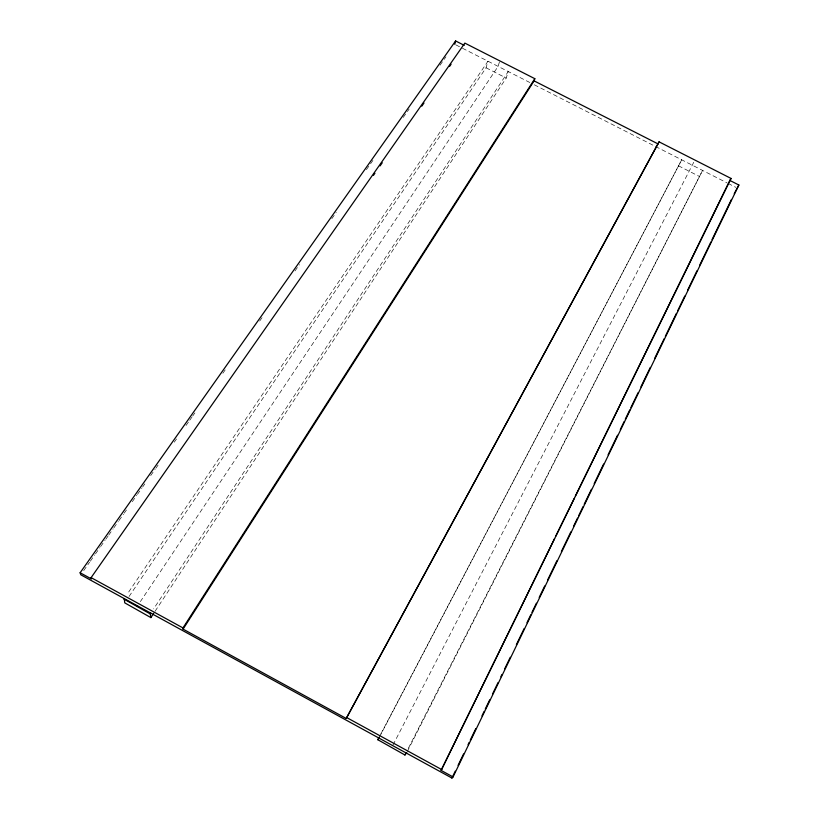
<?xml version="1.0" encoding="UTF-8"?>
<svg xmlns="http://www.w3.org/2000/svg" width="819" height="819" viewBox="0 0 819 819"><rect width="100%" height="100%" fill="white"/><g stroke="black" fill="none" stroke-linecap="round" stroke-linejoin="round"><path stroke-width="0.61" stroke-dasharray="4.09 3.07" d="M129.044 596.508L486.077 67.793L487.96 61.22L127.099 594.348M499.426 61.957L498.106 66.37L140.356 601.607M155.119 611.199L506.224 78.051L508.251 71.54L153.634 608.875M408.415 748.167L702.579 170.424L407.319 751.463M393.038 744.891L693.836 162.101M380.804 734.07L681.705 159.807L379.371 737.192M83.712 570.597L89.599 562.244M90.336 561.199L94.758 554.934M95.495 553.89L99.908 547.624M100.645 546.58L105.067 540.315M105.794 539.271L108.006 536.138M108.743 535.094L113.165 528.828M113.902 527.784L118.315 521.519M119.052 520.474L123.464 514.209M124.201 513.165L126.413 510.032M132.299 501.678L136.722 495.413M137.459 494.369L141.871 488.104M142.608 487.059L144.82 483.927M150.706 475.573L155.129 469.307M155.866 468.263L158.067 465.131M174.263 442.168L176.474 439.035M186.046 425.46L188.994 421.283M189.732 420.239L191.933 417.106M192.67 416.062L194.881 412.93M222.86 373.249L225.798 369.072M259.664 321.038L262.612 316.861M295.004 270.915L299.426 264.65M331.818 218.704L336.23 212.438M366.421 169.625L373.044 160.227M403.235 117.414L409.121 109.06M440.038 65.203L445.935 56.849M455.876 44.881L461.404 47.697M462.51 48.26L529.791 82.504M534.326 84.807L727.016 182.862M728.122 183.425L735.902 187.377M486.077 67.793L506.224 78.051M678.429 165.776L699.15 176.331"/><path stroke-width="1.23" d="M454.77 44.318L455.599 40.95L464.271 45.362M575.358 496.079L729.842 180.426L738.871 185.012L453.061 776.944L441.113 770.403L731.06 178.45L659.06 141.841L346.222 718.458L183.077 629.125L534.08 80.866L534.827 78.685L464.854 43.11L91.104 577.63L91.503 578.982L80.129 572.757L455.599 40.95M346.222 718.458L659.06 141.841M80.129 572.757L80.764 574.774L451.924 778.05L455.262 771.15M458.046 765.396L463.595 753.889M468.048 744.696L469.154 742.393M470.27 740.089L475.829 728.582M481.941 715.929L484.162 711.332M485.268 709.029L489.721 699.825M492.495 694.082L498.054 682.575M500.829 676.822L501.945 674.518M504.719 668.775L510.278 657.268M516.39 644.614L524.17 628.511M526.955 622.757L530.835 614.711M531.951 612.407L536.394 603.204M539.178 597.45L544.737 585.954M547.512 580.2L556.961 560.646M561.404 551.443L570.853 531.889M573.628 526.136L577.518 518.079M578.634 515.775L583.077 506.582M584.193 504.279L591.41 489.322M594.195 483.568L603.634 464.015M608.087 454.811L617.526 435.258M620.311 429.504L624.201 421.457M625.306 419.154L629.76 409.95M630.865 407.647L638.093 392.7M640.867 386.947L650.317 367.393M654.76 358.19L664.209 338.636M665.325 336.333L676.433 313.329M677.548 311.025L684.776 296.068M687.55 290.325L697 270.761M699.774 265.018L710.892 242.004M711.998 239.711L731.449 199.447M734.234 193.693L738.871 185.012M441.113 770.403L554.576 538.544M555.702 536.25L574.242 498.372M379.023 737.469L377.846 739.731L404.944 755.005L406.101 752.722M377.846 739.731L379.371 737.192M729.842 180.426L731.06 178.45M183.077 629.125L182.975 627.927L534.827 78.685M124.232 598.587L124.754 602.866L150.901 617.608L153.716 613.329M150.901 617.608L150.286 613.953L150.819 613.144M137.08 606.51L137.52 605.855M373.464 175.358L374.928 173.259M380.057 165.919L382.248 162.776M421.795 106.163L423.996 103.02M449.631 66.329L451.095 64.23M404.944 755.005L406.736 752.6M451.924 778.05L453.061 776.944M534.08 80.866L658.015 143.888M91.104 577.63L182.975 627.927M346.642 717.536L441.83 769.645M123.894 599.078L150.286 613.953"/></g></svg>
